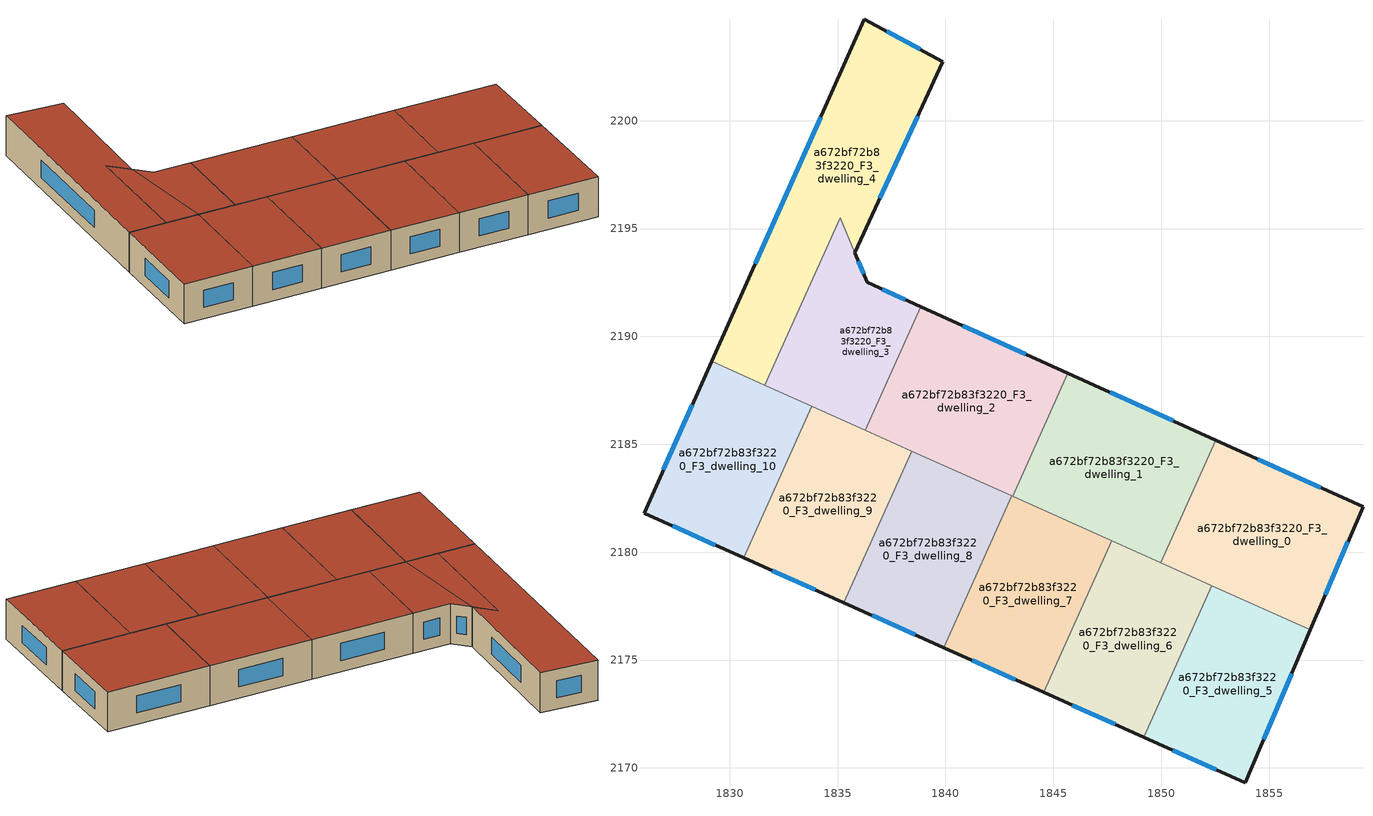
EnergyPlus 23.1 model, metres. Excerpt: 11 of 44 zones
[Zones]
a672bf72b83f3220_F3_dwelling_0
 floor to a672bf72b83f3220_F2_dwelling_0 (EU_floor_Construction): 1859.35,2182.11 1856.91,2176.4 1849.97,2179.51 1852.52,2185.19 z9
 wall outside (EU_wall_Construction): 1856.91,2176.4 1859.35,2182.11 1852.52,2185.19 z9:12
 wall to a672bf72b83f3220_F3_dwelling_1 (EU_wall_Construction): 1852.52,2185.19 1849.97,2179.51 z9:12
 wall to a672bf72b83f3220_F3_dwelling_5 (EU_wall_Construction): 1852.34,2178.45 1856.91,2176.4 z9:12
 wall to a672bf72b83f3220_F3_dwelling_6 (EU_wall_Construction): 1849.97,2179.51 1852.34,2178.45 z9:12
 window (EU_Window_Construction): 1857.4,2182.99 1854.47,2184.31 / 1857.61,2178.03 1858.65,2180.48 z9.86:11.14
 roof outside (EU_roof_Construction): 1856.91,2176.4 1859.35,2182.11 1852.52,2185.19 1849.97,2179.51 z12
a672bf72b83f3220_F3_dwelling_1
 floor to a672bf72b83f3220_F2_dwelling_1 (EU_floor_Construction): 1852.52,2185.19 1849.97,2179.51 1843.11,2182.59 1845.67,2188.29 z9
 wall outside (EU_wall_Construction): 1852.52,2185.19 1845.67,2188.29 z9:12
 wall to a672bf72b83f3220_F3_dwelling_2 (EU_wall_Construction): 1845.67,2188.29 1843.11,2182.59 z9:12
 wall to a672bf72b83f3220_F3_dwelling_7 (EU_wall_Construction): 1843.11,2182.59 1847.71,2180.53 z9:12
 wall to a672bf72b83f3220_F3_dwelling_6 (EU_wall_Construction): 1847.71,2180.53 1849.97,2179.51 z9:12
 window (EU_Window_Construction): 1850.56,2186.08 1847.63,2187.41 z9.86:11.14
 roof outside (EU_roof_Construction): 1849.97,2179.51 1852.52,2185.19 1845.67,2188.29 1843.11,2182.59 z12
a672bf72b83f3220_F3_dwelling_10
 floor to a672bf72b83f3220_F2_dwelling_10 (EU_floor_Construction): 1833.81,2186.76 1830.66,2179.74 1826.03,2181.81 1829.17,2188.84 z9
 wall outside (EU_wall_Construction): 1829.17,2188.84 1826.03,2181.81 1830.66,2179.74 z9:12
 wall to a672bf72b83f3220_F3_dwelling_9 (EU_wall_Construction): 1830.66,2179.74 1833.81,2186.76 z9:12
 wall to a672bf72b83f3220_F3_dwelling_4 (EU_wall_Construction): 1831.63,2187.74 1829.17,2188.84 z9:12
 wall to a672bf72b83f3220_F3_dwelling_3 (EU_wall_Construction): 1833.81,2186.76 1831.63,2187.74 z9:12
 window (EU_Window_Construction): 1827.35,2181.22 1829.33,2180.33 / 1828.27,2186.84 1826.93,2183.82 z9.86:11.14
 roof outside (EU_roof_Construction): 1830.66,2179.74 1833.81,2186.76 1829.17,2188.84 1826.03,2181.81 z12
a672bf72b83f3220_F3_dwelling_2
 floor to a672bf72b83f3220_F2_dwelling_2 (EU_floor_Construction): 1845.67,2188.29 1843.11,2182.59 1836.28,2185.66 1838.84,2191.38 z9
 wall outside (EU_wall_Construction): 1845.67,2188.29 1838.84,2191.38 z9:12
 wall to a672bf72b83f3220_F3_dwelling_3 (EU_wall_Construction): 1838.84,2191.38 1836.28,2185.66 z9:12
 wall to a672bf72b83f3220_F3_dwelling_8 (EU_wall_Construction): 1838.44,2184.69 1843.08,2182.61 z9:12
 wall to a672bf72b83f3220_F3_dwelling_7 (EU_wall_Construction): 1843.08,2182.61 1843.11,2182.59 z9:12
 wall to a672bf72b83f3220_F3_dwelling_9 (EU_wall_Construction): 1836.28,2185.66 1838.44,2184.69 z9:12
 window (EU_Window_Construction): 1843.72,2189.18 1840.79,2190.5 z9.86:11.14
 roof outside (EU_roof_Construction): 1843.11,2182.59 1845.67,2188.29 1838.84,2191.38 1836.28,2185.66 z12
a672bf72b83f3220_F3_dwelling_3
 floor to a672bf72b83f3220_F2_dwelling_3 (EU_floor_Construction): 1835.11,2195.5 1835.79,2193.88 1835.79,2193.87 1833.81,2186.76 1831.63,2187.74 z9; 1838.84,2191.38 1836.28,2185.66 1833.81,2186.76 1835.79,2193.87 1836.37,2192.5 z9
 wall outside (EU_wall_Construction): 1838.84,2191.38 1836.37,2192.5 1835.79,2193.88 z9:12
 wall to a672bf72b83f3220_F3_dwelling_4 (EU_wall_Construction): 1835.79,2193.88 1835.11,2195.5 1831.63,2187.74 z9:12
 wall to a672bf72b83f3220_F3_dwelling_9 (EU_wall_Construction): 1833.81,2186.76 1836.28,2185.66 z9:12
 window (EU_Window_Construction): 1836.2,2192.9 1835.96,2193.49 / 1838.14,2191.7 1837.08,2192.18 z9.86:11.14
 roof outside (EU_roof_Construction): 1833.81,2186.76 1835.79,2193.88 1835.11,2195.5 1831.63,2187.74 z12; 1836.28,2185.66 1838.84,2191.38 1836.37,2192.5 1835.79,2193.88 1833.81,2186.76 z12
a672bf72b83f3220_F3_dwelling_4
 floor to a672bf72b83f3220_F2_dwelling_4 (EU_floor_Construction): 1839.88,2202.74 1835.79,2193.88 1835.11,2195.5 1831.63,2187.74 1829.17,2188.84 1836.24,2204.69 z9
 wall outside (EU_wall_Construction): 1835.79,2193.88 1839.88,2202.74 1836.24,2204.69 1829.17,2188.84 z9:12
 window (EU_Window_Construction): 1834.22,2200.17 1831.19,2193.37 / 1838.84,2203.3 1837.28,2204.14 / 1836.96,2196.41 1838.71,2200.21 z9.86:11.14
 roof outside (EU_roof_Construction): 1835.79,2193.88 1839.88,2202.74 1836.24,2204.69 1829.17,2188.84 1831.63,2187.74 1835.11,2195.5 z12
a672bf72b83f3220_F3_dwelling_5
 floor to a672bf72b83f3220_F2_dwelling_5 (EU_floor_Construction): 1856.91,2176.4 1853.89,2169.32 1849.19,2171.43 1852.34,2178.45 z9
 wall outside (EU_wall_Construction): 1849.19,2171.43 1853.89,2169.32 1856.91,2176.4 z9:12
 wall to a672bf72b83f3220_F3_dwelling_6 (EU_wall_Construction): 1852.34,2178.45 1849.19,2171.43 z9:12
 window (EU_Window_Construction): 1854.75,2171.34 1856.05,2174.38 / 1850.53,2170.82 1852.55,2169.92 z9.86:11.14
 roof outside (EU_roof_Construction): 1853.89,2169.32 1856.91,2176.4 1852.34,2178.45 1849.19,2171.43 z12
a672bf72b83f3220_F3_dwelling_6
 floor to a672bf72b83f3220_F2_dwelling_6 (EU_floor_Construction): 1852.34,2178.45 1849.19,2171.43 1844.56,2173.5 1847.71,2180.53 z9
 wall outside (EU_wall_Construction): 1844.56,2173.5 1849.19,2171.43 z9:12
 wall to a672bf72b83f3220_F3_dwelling_7 (EU_wall_Construction): 1847.71,2180.53 1844.56,2173.5 z9:12
 window (EU_Window_Construction): 1845.88,2172.91 1847.87,2172.02 z9.86:11.14
 roof outside (EU_roof_Construction): 1849.19,2171.43 1852.34,2178.45 1847.71,2180.53 1844.56,2173.5 z12
a672bf72b83f3220_F3_dwelling_7
 floor to a672bf72b83f3220_F2_dwelling_7 (EU_floor_Construction): 1847.71,2180.53 1844.56,2173.5 1839.92,2175.58 1843.07,2182.61 z9
 wall outside (EU_wall_Construction): 1839.92,2175.58 1844.56,2173.5 z9:12
 wall to a672bf72b83f3220_F3_dwelling_8 (EU_wall_Construction): 1843.08,2182.61 1839.93,2175.58 z9:12
 window (EU_Window_Construction): 1841.25,2174.99 1843.23,2174.1 z9.86:11.14
 roof outside (EU_roof_Construction): 1844.56,2173.5 1847.71,2180.53 1843.08,2182.61 1839.92,2175.58 z12
a672bf72b83f3220_F3_dwelling_8
 floor to a672bf72b83f3220_F2_dwelling_8 (EU_floor_Construction): 1843.07,2182.61 1839.92,2175.58 1835.29,2177.66 1838.44,2184.68 z9
 wall outside (EU_wall_Construction): 1835.29,2177.66 1839.92,2175.58 z9:12
 wall to a672bf72b83f3220_F3_dwelling_9 (EU_wall_Construction): 1838.44,2184.68 1835.29,2177.66 z9:12
 window (EU_Window_Construction): 1836.61,2177.07 1838.6,2176.18 z9.86:11.14
 roof outside (EU_roof_Construction): 1839.92,2175.58 1843.08,2182.61 1838.44,2184.68 1835.29,2177.66 z12
a672bf72b83f3220_F3_dwelling_9
 floor to a672bf72b83f3220_F2_dwelling_9 (EU_floor_Construction): 1838.44,2184.68 1835.29,2177.66 1830.66,2179.74 1833.81,2186.76 z9
 wall outside (EU_wall_Construction): 1830.66,2179.74 1835.29,2177.66 z9:12
 window (EU_Window_Construction): 1831.98,2179.14 1833.97,2178.25 z9.86:11.14
 roof outside (EU_roof_Construction): 1835.29,2177.66 1838.44,2184.68 1833.81,2186.76 1830.66,2179.74 z12
[Building]
EU S2 Campaign: North Axis=0; Terrain=City; Solar Distribution=FullExterior
[Site:Location]
Helsinki-Vantaa.AP: Latitude=60.317; Longitude=24.963; Time Zone=2; Elevation=54.6
[SizingPeriod:WeatherFileDays]
AnnualSizingPeriod: Begin Month=1; Begin Day of Month=1; End Month=12; End Day of Month=31; Day of Week for Start Day=Monday; Use Weather File Daylight Saving Period=No; Use Weather File Rain and Snow Indicators=No
[MATERIAL]
EU_InternalMass_Material: Roughness=MediumRough; Thickness=0.1; Conductivity=1; Density=1800; Specific Heat=900; Thermal Absorptance=0.9; Solar Absorptance=0.7; Visible Absorptance=0.7
[MATERIAL:NOMASS] Roughness=MediumRough; Thermal Absorptance=0.9; Solar Absorptance=0.7; Visible Absorptance=0.7
Name | Thermal Resistance
EU_wall_NoMass | 1.10183
EU_roof_NoMass; EU_floor_NoMass | 1.70606
[WINDOWMATERIAL:SIMPLEGLAZINGSYSTEM]
EU_Window_SimpleGlazing: UFactor=3.11035; Solar Heat Gain Coefficient=0.8; Visible Transmittance=0.8
[CONSTRUCTION]
EU_wall_Construction: EU_wall_NoMass
EU_roof_Construction: EU_roof_NoMass
EU_floor_Construction: EU_floor_NoMass
EU_Window_Construction: EU_Window_SimpleGlazing
EU_InternalMass_Construction: EU_InternalMass_Material
[ZONE] Type=1; Multiplier=1; Ceiling Height=autocalculate; Floor Area=autocalculate; Part of Total Floor Area=Yes
Name | Volume
a672bf72b83f3220_F3_dwelling_0 | 140.741
a672bf72b83f3220_F3_dwelling_1 | 140.75
a672bf72b83f3220_F3_dwelling_10 | 117.3
a672bf72b83f3220_F3_dwelling_2 | 140.729
a672bf72b83f3220_F3_dwelling_3 | 103.8
a672bf72b83f3220_F3_dwelling_4 | 177.676
a672bf72b83f3220_F3_dwelling_5 | 117.295
a672bf72b83f3220_F3_dwelling_6 | 117.277
a672bf72b83f3220_F3_dwelling_7 | 117.297
a672bf72b83f3220_F3_dwelling_8 | 117.312
a672bf72b83f3220_F3_dwelling_9 | 117.292
[INTERNALMASS] Construction=EU_InternalMass_Construction
Name | Zone or ZoneList | Surface Area
a672bf72b83f3220_F3_dwelling_0_EU_InternalMass | a672bf72b83f3220_F3_dwelling_0 | 46.9136
a672bf72b83f3220_F3_dwelling_1_EU_InternalMass | a672bf72b83f3220_F3_dwelling_1 | 46.9163
a672bf72b83f3220_F3_dwelling_2_EU_InternalMass | a672bf72b83f3220_F3_dwelling_2 | 46.9094
a672bf72b83f3220_F3_dwelling_3_EU_InternalMass | a672bf72b83f3220_F3_dwelling_3 | 34.6041
a672bf72b83f3220_F3_dwelling_4_EU_InternalMass | a672bf72b83f3220_F3_dwelling_4 | 59.2304
a672bf72b83f3220_F3_dwelling_5_EU_InternalMass | a672bf72b83f3220_F3_dwelling_5 | 39.0984
a672bf72b83f3220_F3_dwelling_6_EU_InternalMass | a672bf72b83f3220_F3_dwelling_6 | 39.0924
a672bf72b83f3220_F3_dwelling_7_EU_InternalMass | a672bf72b83f3220_F3_dwelling_7 | 39.0988
a672bf72b83f3220_F3_dwelling_8_EU_InternalMass | a672bf72b83f3220_F3_dwelling_8 | 39.1041
a672bf72b83f3220_F3_dwelling_9_EU_InternalMass | a672bf72b83f3220_F3_dwelling_9 | 39.0971
a672bf72b83f3220_F3_dwelling_10_EU_InternalMass | a672bf72b83f3220_F3_dwelling_10 | 39.1002
[OTHEREQUIPMENT] Fuel Type=Electricity; Design Level Calculation Method=Watts/Area; Power per Zone Floor Area=1; Fraction Latent=0; Fraction Radiant=0; Fraction Lost=0; Carbon Dioxide Generation Rate=0; EndUse Subcategory=EU_Step8_InternalGains
Name | Zone or ZoneList or Space or SpaceList | Schedule
EU_Step8_InternalGain_a672bf72b83f3220_F3_dwelling_0_f000 | a672bf72b83f3220_F3_dwelling_0 | EU_Step8_GainSchedule_a672bf72b83f3220_F3_dwelling_0_f000
EU_Step8_InternalGain_a672bf72b83f3220_F3_dwelling_1_f000 | a672bf72b83f3220_F3_dwelling_1 | EU_Step8_GainSchedule_a672bf72b83f3220_F3_dwelling_1_f000
EU_Step8_InternalGain_a672bf72b83f3220_F3_dwelling_2_f000 | a672bf72b83f3220_F3_dwelling_2 | EU_Step8_GainSchedule_a672bf72b83f3220_F3_dwelling_2_f000
EU_Step8_InternalGain_a672bf72b83f3220_F3_dwelling_3_f000 | a672bf72b83f3220_F3_dwelling_3 | EU_Step8_GainSchedule_a672bf72b83f3220_F3_dwelling_3_f000
EU_Step8_InternalGain_a672bf72b83f3220_F3_dwelling_4_f000 | a672bf72b83f3220_F3_dwelling_4 | EU_Step8_GainSchedule_a672bf72b83f3220_F3_dwelling_4_f000
EU_Step8_InternalGain_a672bf72b83f3220_F3_dwelling_5_f000 | a672bf72b83f3220_F3_dwelling_5 | EU_Step8_GainSchedule_a672bf72b83f3220_F3_dwelling_5_f000
EU_Step8_InternalGain_a672bf72b83f3220_F3_dwelling_6_f000 | a672bf72b83f3220_F3_dwelling_6 | EU_Step8_GainSchedule_a672bf72b83f3220_F3_dwelling_6_f000
EU_Step8_InternalGain_a672bf72b83f3220_F3_dwelling_7_f000 | a672bf72b83f3220_F3_dwelling_7 | EU_Step8_GainSchedule_a672bf72b83f3220_F3_dwelling_7_f000
EU_Step8_InternalGain_a672bf72b83f3220_F3_dwelling_8_f000 | a672bf72b83f3220_F3_dwelling_8 | EU_Step8_GainSchedule_a672bf72b83f3220_F3_dwelling_8_f000
EU_Step8_InternalGain_a672bf72b83f3220_F3_dwelling_9_f000 | a672bf72b83f3220_F3_dwelling_9 | EU_Step8_GainSchedule_a672bf72b83f3220_F3_dwelling_9_f000
EU_Step8_InternalGain_a672bf72b83f3220_F3_dwelling_10_f000 | a672bf72b83f3220_F3_dwelling_10 | EU_Step8_GainSchedule_a672bf72b83f3220_F3_dwelling_10_f000
[ZONEVENTILATION:DESIGNFLOWRATE] Schedule=EU_AlwaysOn; Design Flow Rate Calculation Method=AirChanges/Hour; Air Changes per Hour=0.756316; Ventilation Type=Natural; Fan Pressure Rise=0; Fan Total Efficiency=1; Constant Term Coefficient=1; Temperature Term Coefficient=0; Velocity Term Coefficient=0; Velocity Squared Term Coefficient=0; Minimum Indoor Temperature=-100; Maximum Indoor Temperature=100; Delta Temperature=-100; Minimum Outdoor Temperature=-100; Maximum Outdoor Temperature=100; Maximum Wind Speed=40
Name | Zone or ZoneList or Space or SpaceList
EU_ConstantAir_a672bf72b83f3220_F3_dwelling_0 | a672bf72b83f3220_F3_dwelling_0
EU_ConstantAir_a672bf72b83f3220_F3_dwelling_1 | a672bf72b83f3220_F3_dwelling_1
EU_ConstantAir_a672bf72b83f3220_F3_dwelling_2 | a672bf72b83f3220_F3_dwelling_2
EU_ConstantAir_a672bf72b83f3220_F3_dwelling_3 | a672bf72b83f3220_F3_dwelling_3
EU_ConstantAir_a672bf72b83f3220_F3_dwelling_4 | a672bf72b83f3220_F3_dwelling_4
EU_ConstantAir_a672bf72b83f3220_F3_dwelling_5 | a672bf72b83f3220_F3_dwelling_5
EU_ConstantAir_a672bf72b83f3220_F3_dwelling_6 | a672bf72b83f3220_F3_dwelling_6
EU_ConstantAir_a672bf72b83f3220_F3_dwelling_7 | a672bf72b83f3220_F3_dwelling_7
EU_ConstantAir_a672bf72b83f3220_F3_dwelling_8 | a672bf72b83f3220_F3_dwelling_8
EU_ConstantAir_a672bf72b83f3220_F3_dwelling_9 | a672bf72b83f3220_F3_dwelling_9
EU_ConstantAir_a672bf72b83f3220_F3_dwelling_10 | a672bf72b83f3220_F3_dwelling_10
[HVACTEMPLATE:THERMOSTAT] Constant Heating Setpoint=20; Constant Cooling Setpoint=50
EU_HeatOnly_a672bf72b83f3220_F0_dwelling_0; EU_HeatOnly_a672bf72b83f3220_F0_dwelling_1; EU_HeatOnly_a672bf72b83f3220_F0_dwelling_2; EU_HeatOnly_a672bf72b83f3220_F0_dwelling_3; EU_HeatOnly_a672bf72b83f3220_F0_dwelling_4; EU_HeatOnly_a672bf72b83f3220_F0_dwelling_5; EU_HeatOnly_a672bf72b83f3220_F0_dwelling_6; EU_HeatOnly_a672bf72b83f3220_F0_dwelling_7; EU_HeatOnly_a672bf72b83f3220_F0_dwelling_8; EU_HeatOnly_a672bf72b83f3220_F0_dwelling_9; EU_HeatOnly_a672bf72b83f3220_F0_dwelling_10; EU_HeatOnly_a672bf72b83f3220_F1_dwelling_0; EU_HeatOnly_a672bf72b83f3220_F1_dwelling_1; EU_HeatOnly_a672bf72b83f3220_F1_dwelling_2; EU_HeatOnly_a672bf72b83f3220_F1_dwelling_3; EU_HeatOnly_a672bf72b83f3220_F1_dwelling_4; EU_HeatOnly_a672bf72b83f3220_F1_dwelling_5; EU_HeatOnly_a672bf72b83f3220_F1_dwelling_6; EU_HeatOnly_a672bf72b83f3220_F1_dwelling_7; EU_HeatOnly_a672bf72b83f3220_F1_dwelling_8; EU_HeatOnly_a672bf72b83f3220_F1_dwelling_9; EU_HeatOnly_a672bf72b83f3220_F1_dwelling_10; EU_HeatOnly_a672bf72b83f3220_F2_dwelling_0; EU_HeatOnly_a672bf72b83f3220_F2_dwelling_1; EU_HeatOnly_a672bf72b83f3220_F2_dwelling_2; EU_HeatOnly_a672bf72b83f3220_F2_dwelling_3; EU_HeatOnly_a672bf72b83f3220_F2_dwelling_4; EU_HeatOnly_a672bf72b83f3220_F2_dwelling_5; EU_HeatOnly_a672bf72b83f3220_F2_dwelling_6; EU_HeatOnly_a672bf72b83f3220_F2_dwelling_7; EU_HeatOnly_a672bf72b83f3220_F2_dwelling_8; EU_HeatOnly_a672bf72b83f3220_F2_dwelling_9; EU_HeatOnly_a672bf72b83f3220_F2_dwelling_10; EU_HeatOnly_a672bf72b83f3220_F3_dwelling_0; EU_HeatOnly_a672bf72b83f3220_F3_dwelling_1; EU_HeatOnly_a672bf72b83f3220_F3_dwelling_2; EU_HeatOnly_a672bf72b83f3220_F3_dwelling_3; EU_HeatOnly_a672bf72b83f3220_F3_dwelling_4; EU_HeatOnly_a672bf72b83f3220_F3_dwelling_5; EU_HeatOnly_a672bf72b83f3220_F3_dwelling_6; EU_HeatOnly_a672bf72b83f3220_F3_dwelling_7; EU_HeatOnly_a672bf72b83f3220_F3_dwelling_8; EU_HeatOnly_a672bf72b83f3220_F3_dwelling_9; EU_HeatOnly_a672bf72b83f3220_F3_dwelling_10
[HVACTEMPLATE:ZONE:IDEALLOADSAIRSYSTEM] System Availability Schedule=EU_AlwaysOn; Maximum Heating Supply Air Temperature=50; Minimum Cooling Supply Air Temperature=13; Maximum Heating Supply Air Humidity Ratio=0.0156; Minimum Cooling Supply Air Humidity Ratio=0.0077; Heating Limit=NoLimit; Cooling Limit=NoLimit; Heating Availability Schedule=EU_AlwaysOn; Cooling Availability Schedule=EU_CoolingOff; Dehumidification Control Type=ConstantSensibleHeatRatio; Cooling Sensible Heat Ratio=0.7; Dehumidification Setpoint=60; Humidification Control Type=None; Humidification Setpoint=30; Outdoor Air Method=None; Outdoor Air Flow Rate per Person=0.00944; Outdoor Air Flow Rate per Zone Floor Area=0; Outdoor Air Flow Rate per Zone=0; Demand Controlled Ventilation Type=None; Outdoor Air Economizer Type=NoEconomizer; Heat Recovery Type=None; Sensible Heat Recovery Effectiveness=0.7; Latent Heat Recovery Effectiveness=0.65
Name | Template Thermostat
a672bf72b83f3220_F3_dwelling_0 | EU_HeatOnly_a672bf72b83f3220_F3_dwelling_0
a672bf72b83f3220_F3_dwelling_1 | EU_HeatOnly_a672bf72b83f3220_F3_dwelling_1
a672bf72b83f3220_F3_dwelling_2 | EU_HeatOnly_a672bf72b83f3220_F3_dwelling_2
a672bf72b83f3220_F3_dwelling_3 | EU_HeatOnly_a672bf72b83f3220_F3_dwelling_3
a672bf72b83f3220_F3_dwelling_4 | EU_HeatOnly_a672bf72b83f3220_F3_dwelling_4
a672bf72b83f3220_F3_dwelling_5 | EU_HeatOnly_a672bf72b83f3220_F3_dwelling_5
a672bf72b83f3220_F3_dwelling_6 | EU_HeatOnly_a672bf72b83f3220_F3_dwelling_6
a672bf72b83f3220_F3_dwelling_7 | EU_HeatOnly_a672bf72b83f3220_F3_dwelling_7
a672bf72b83f3220_F3_dwelling_8 | EU_HeatOnly_a672bf72b83f3220_F3_dwelling_8
a672bf72b83f3220_F3_dwelling_9 | EU_HeatOnly_a672bf72b83f3220_F3_dwelling_9
a672bf72b83f3220_F3_dwelling_10 | EU_HeatOnly_a672bf72b83f3220_F3_dwelling_10
[SIZING:ZONE] Zone Cooling Design Supply Air Temperature Input Method=SupplyAirTemperature; Zone Cooling Design Supply Air Temperature=13; Zone Heating Design Supply Air Temperature Input Method=SupplyAirTemperature; Zone Heating Design Supply Air Temperature=50; Zone Cooling Design Supply Air Humidity Ratio=0.008; Zone Heating Design Supply Air Humidity Ratio=0.008; Cooling Design Air Flow Method=DesignDay; Cooling Design Air Flow Rate=0; Cooling Minimum Air Flow per Zone Floor Area=0.000762; Cooling Minimum Air Flow=0; Cooling Minimum Air Flow Fraction=0.2; Heating Design Air Flow Method=DesignDay; Heating Design Air Flow Rate=0; Heating Maximum Air Flow per Zone Floor Area=0.002032; Heating Maximum Air Flow=0.141576; Heating Maximum Air Flow Fraction=0.3; Account for Dedicated Outdoor Air System=No; Dedicated Outdoor Air System Control Strategy=NeutralSupplyAir; Dedicated Outdoor Air Low Setpoint Temperature for Design=autosize; Dedicated Outdoor Air High Setpoint Temperature for Design=autosize; Zone Load Sizing Method=Sensible Load Only No Latent Load; Zone Latent Cooling Design Supply Air Humidity Ratio Input Method=HumidityRatioDifference; Zone Cooling Design Supply Air Humidity Ratio Difference=0.005; Zone Latent Heating Design Supply Air Humidity Ratio Input Method=HumidityRatioDifference; Zone Humidification Design Supply Air Humidity Ratio Difference=0.005
a672bf72b83f3220_F3_dwelling_0; a672bf72b83f3220_F3_dwelling_1; a672bf72b83f3220_F3_dwelling_2; a672bf72b83f3220_F3_dwelling_3; a672bf72b83f3220_F3_dwelling_4; a672bf72b83f3220_F3_dwelling_5; a672bf72b83f3220_F3_dwelling_6; a672bf72b83f3220_F3_dwelling_7; a672bf72b83f3220_F3_dwelling_8; a672bf72b83f3220_F3_dwelling_9; a672bf72b83f3220_F3_dwelling_10
[SCHEDULE:CONSTANT]
Name | Hourly Value
EU_AlwaysOn | 1
EU_CoolingOff | 0
[SCHEDULE:FILE] Column Number=1; Rows to Skip at Top=0; Number of Hours of Data=8760; Column Separator=Comma; Interpolate to Timestep=No; Minutes per Item=60; Adjust Schedule for Daylight Savings=Yes
Name | File
EU_Step8_GainSchedule_a672bf72b83f3220_F3_dwelling_0_f000 | ../../schedules/a672bf72b83f3220/a672bf72b83f3220_F3_dwelling_0_f000_gain.csv
EU_Step8_GainSchedule_a672bf72b83f3220_F3_dwelling_1_f000 | ../../schedules/a672bf72b83f3220/a672bf72b83f3220_F3_dwelling_1_f000_gain.csv
EU_Step8_GainSchedule_a672bf72b83f3220_F3_dwelling_2_f000 | ../../schedules/a672bf72b83f3220/a672bf72b83f3220_F3_dwelling_2_f000_gain.csv
EU_Step8_GainSchedule_a672bf72b83f3220_F3_dwelling_3_f000 | ../../schedules/a672bf72b83f3220/a672bf72b83f3220_F3_dwelling_3_f000_gain.csv
EU_Step8_GainSchedule_a672bf72b83f3220_F3_dwelling_4_f000 | ../../schedules/a672bf72b83f3220/a672bf72b83f3220_F3_dwelling_4_f000_gain.csv
EU_Step8_GainSchedule_a672bf72b83f3220_F3_dwelling_5_f000 | ../../schedules/a672bf72b83f3220/a672bf72b83f3220_F3_dwelling_5_f000_gain.csv
EU_Step8_GainSchedule_a672bf72b83f3220_F3_dwelling_6_f000 | ../../schedules/a672bf72b83f3220/a672bf72b83f3220_F3_dwelling_6_f000_gain.csv
EU_Step8_GainSchedule_a672bf72b83f3220_F3_dwelling_7_f000 | ../../schedules/a672bf72b83f3220/a672bf72b83f3220_F3_dwelling_7_f000_gain.csv
EU_Step8_GainSchedule_a672bf72b83f3220_F3_dwelling_8_f000 | ../../schedules/a672bf72b83f3220/a672bf72b83f3220_F3_dwelling_8_f000_gain.csv
EU_Step8_GainSchedule_a672bf72b83f3220_F3_dwelling_9_f000 | ../../schedules/a672bf72b83f3220/a672bf72b83f3220_F3_dwelling_9_f000_gain.csv
EU_Step8_GainSchedule_a672bf72b83f3220_F3_dwelling_10_f000 | ../../schedules/a672bf72b83f3220/a672bf72b83f3220_F3_dwelling_10_f000_gain.csv
